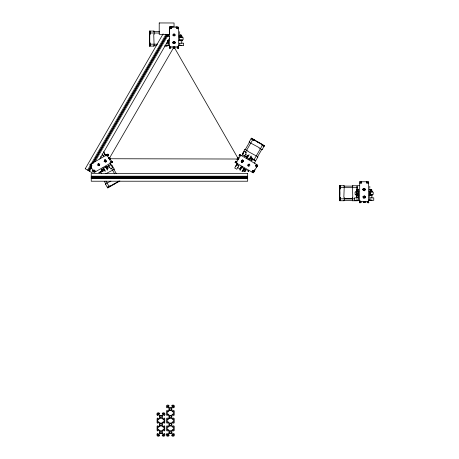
<?xml version="1.0" encoding="UTF-8"?>
<svg xmlns="http://www.w3.org/2000/svg" width="459" height="459" viewBox="0 0 459 459"><rect width="100%" height="100%" fill="white"/><g stroke="black" fill="none" stroke-linecap="round" stroke-linejoin="round"><path stroke-width="0.69" d="M149.382 46.101L149.41 31.057M149.749 46.084L149.783 31.074L154.138 31.08L154.132 34.545L153.748 34.545L154.109 46.095L149.749 46.084L149.382 45.699M149.387 42.618L150.145 43.008L150.139 46.084L149.754 45.699L150.139 45.699M149.404 34.534L150.162 34.109L150.168 31.074L149.783 31.459M153.719 46.095L153.725 45.711L156.835 45.716M153.754 31.464L153.754 31.08M166.715 45.16L166.715 46.124L164.815 46.118M167.099 46.198L167.099 45.16M167.885 43.18L167.885 40.891A2.53 2.192 -89.9 0 1 168.39 40.753L168.648 40.736M167.896 36.777L167.902 35.395L166.359 35.389M168.241 45.625L168.39 40.753L167.891 40.736L168.66 40.736M169.526 48.252L169.589 27.104M170.146 48.252L170.163 46.927M170.203 28.435L170.203 27.11M171.345 27.718L171.362 27.11M171.488 27.11L171.488 28.441L169.589 28.435M174.03 41.998L174.03 41.551M174.041 36.25L174.041 35.377M174.845 47.816L174.81 46.875L174.781 47.983L173.215 47.977M176.646 27.121L176.629 28.452L178.545 28.452M176.761 27.735L176.778 27.121M177.874 48.27L177.891 46.938M177.931 28.452L177.931 27.127M178.488 48.27L178.551 27.127L169.572 27.104M179.521 39.801L179.526 37.489M179.647 45.642L179.653 45.125M179.676 33.714L179.681 31.637M179.79 45.653L179.796 43.203M181.712 36.812L180.175 36.806L180.18 35.418L179.406 35.309M181.712 36.915L181.718 35.314L179.09 35.309M181.775 43.209L181.781 40.765L179.36 40.759M339.499 200.749L339.534 185.706M339.746 194.673L339.752 191.782M339.872 200.732L339.907 185.723L344.261 185.734L343.848 197.278L344.239 197.278L344.227 200.744L339.872 200.732L339.505 200.348M340.262 197.657L340.257 200.732L339.872 200.348L340.257 200.348M340.285 188.804L340.291 185.723L339.907 186.107L340.291 186.107M343.843 200.744L343.843 200.359L352.787 200.376L352.787 200.761M343.877 185.729L343.877 186.119L352.822 186.136L352.822 185.752M356.488 197.823L356.494 195.385L358.766 195.385M356.431 194.059L356.436 192.47M356.477 191.535L356.482 189.928L358.795 189.934L356.482 190.037M356.838 199.808L356.838 200.772L352.403 200.761L352.409 197.295L352.799 197.295L352.437 185.752L356.867 185.757L356.855 191.868M356.844 198.15L356.85 194.662M357.222 200.847L357.222 199.808M357.245 189.779L357.257 185.688L359.701 185.694M358.003 197.829L358.009 195.54A2.53 2.192 -89.9 0 0 357.509 195.402L357.618 195.385M358.789 191.535L358.02 191.426L358.02 190.043M358.364 200.273L358.508 195.402A2.53 2.192 -89.9 0 0 358.009 195.54M359.649 202.901L359.713 181.753M360.263 202.901L360.281 201.576M360.309 183.084L360.326 181.758M361.468 182.372L361.48 181.758M361.594 183.089L361.594 181.758L361.606 183.089L359.695 183.084M364.148 196.647L364.153 195.66M364.159 190.898L364.165 190.026M366.752 183.101L366.758 181.77L366.77 183.101L368.669 183.107M366.884 182.384L366.902 181.77M367.992 202.918L368.009 201.593M368.038 183.101L368.055 181.775M368.611 202.918L368.669 181.775L359.695 181.753M369.638 196.653L369.644 195.666M369.644 194.45L369.65 192.137M369.77 200.296L369.77 199.986M369.799 188.362L369.799 186.285M369.811 195.023L369.816 191.564M369.914 200.302L369.92 197.858M370.275 195.029L370.281 191.564M371.836 191.46L370.298 191.455L370.298 190.066L369.529 189.957M370.384 194.736L370.396 191.851M371.836 191.564L371.842 189.963L369.214 189.957M371.893 197.858L371.899 195.414L369.145 195.408M173.221 46.875L173.181 47.811L173.244 46.875M363.298 202.459L363.367 201.524L364.934 201.524L364.968 202.465M357.033 191.724L357.027 194.805M358.416 194.811L358.422 191.73M247.562 155.555L245.473 154.281M117.705 182.223L117.699 181.351M247.022 156.479L247.573 155.503L246.282 157.764M243.31 170.759L244.377 168.705M243.218 170.702L244.607 171.505L245.766 169.509L244.515 171.454M251.153 160.22L252.221 158.171M261.423 144.78L261.584 144.43M177.375 47.822L177.857 46.887M359.799 202.453L360.281 201.518M367.498 202.471L367.98 201.535M85.236 168.763L163.1 33.897M87.606 170.134L165.842 34.654M88.501 170.65L91.714 165.085M92.787 163.226L166.72 35.165M88.57 170.691L91.783 165.12M92.856 163.266L166.789 35.205M88.633 170.725L91.846 165.16M92.919 163.306L166.858 35.24M89.511 171.236L91.674 167.535M94.887 161.964L167.736 35.75M92.97 170.759L91.903 172.613L85.236 168.769M99.758 159.003L169.411 38.367M252.599 170.886L252.915 170.341M255.439 165.969L255.755 165.424M256.346 166.485L256.656 165.94L256.116 165.63L256.162 166.376M109.489 158.12L173.295 48.166M235.163 162.515L235.96 161.138M238.118 157.753L237.154 159.416L237.894 157.816M239.024 155.859L239.827 154.482M235.226 162.744L236.19 161.08M239.087 156.083L240.051 154.419M236.115 163.071L240.78 155.033M251.784 138.308L251.262 138.44L249.076 142.204L259.255 147.666L259.065 147.999L262.06 149.743L264.246 145.973L264.097 145.457M242.886 153.639L243.081 153.306M249.409 142.399L245.112 149.8L244.779 149.611M251.4 138.968L251.595 138.635L251.073 138.773L253.735 140.316L254.447 139.857M237.584 163.008L234.687 168L236.804 169.228L238.955 165.515M241.773 155.79L244.343 151.355L246.46 152.583L244.331 156.249M235.748 166.256L237.2 163.76M235.817 166.365L236.138 165.814M236.345 165.452L237.005 164.316M237.183 164.006L237.441 163.565M245.364 152.434L252.926 139.404M241.118 161.786L242.277 159.789M241.417 162.199L242.65 160.076M241.618 162.079L242.857 159.944M241.652 162.256L242.811 160.26L243.213 160.489L242.054 162.486M241.233 166.456L239.856 168.837L237.739 167.61M240.028 169.296L241.48 166.801M246.678 157.844L248.124 155.349M239.85 169.687L241.618 166.634M246.603 158.051L248.371 154.999M240.132 169.348L241.572 166.858M247.005 157.5L248.216 155.412M240.063 170.478L242.266 166.674M247.315 157.982L249.168 154.792M241.985 171.597L243.838 168.407M248.881 159.709L251.09 155.905M242.931 170.977L244.377 168.487M249.811 159.124L251.021 157.035M242.782 171.385L244.549 168.338M249.816 159.262L251.302 156.703M243.029 171.035L244.475 168.539M249.903 159.181L251.119 157.087M247.808 165.825L248.68 164.328M250.993 160.501L252.312 158.223L250.93 157.42M245.003 171.069L245.611 170.025M245.232 171.012L246.03 169.635M245.146 171.218L246.099 169.578M248.21 166.06L249.369 164.064M251.325 160.57L252.324 158.831M251.475 160.633L252.444 158.969M251.721 160.547L252.502 159.193M253.873 160.013L262.582 145.01M248.29 171.282L248.675 170.61M255.204 160.788L255.399 160.455M261.728 149.548L257.43 156.949L257.763 157.144M263.718 146.111L263.914 145.778L264.051 146.306L261.389 144.763L261.435 143.914M254.378 163.129L255.6 161.017L252.066 158.963M252.134 172.194L253.093 170.536L254.234 171.213M256.638 164.431L255.674 166.083L256.828 166.755M252.278 172.274L252.593 171.729M253.064 172.022L253.77 170.805M256.237 166.548L256.948 165.32M246.299 157.689L247.062 156.381A2.53 2.192 30.1 0 1 246.69 156.743A2.53 2.192 30.1 0 1 246.558 157.242L242.415 154.683M253.695 140.299L253.925 139.984M251.021 157.477L250.247 158.808L251.446 159.502M339.528 189.188L339.901 188.758M107.062 155.251L107.739 154.545M111.571 161.224L110.894 161.929L111.394 162.796M149.41 31.459L149.783 31.074M339.534 186.107L339.907 185.723M175.722 27.035L177.3 26.972A0.579 0.579 0 0 1 177.874 27.546L177.874 28.957M247.367 155.894L247.321 155.934A2.53 2.192 30.1 0 0 247.453 155.429M109.477 157.575L108.685 158.074L109.357 159.256M110.43 158.906L109.638 157.529L108.697 158.097L109.655 157.552M95.461 171.058L94.256 171.752A0.579 0.579 0 0 1 93.47 171.54L92.764 170.318M103.011 155.595L105.134 154.373M89.729 164.701L108.043 154.178M106.901 154.855L107.188 154.689M107.578 154.465L108.049 154.19M91.169 164.586L90.016 165.246L94.175 172.492L112.512 161.964M107.199 155.377L108.358 154.729M90.589 166.25L91.117 165.946M90.653 166.359L91.806 165.699L90.859 164.052M99.11 164.488L99.867 164.052M103.992 161.683L104.853 161.189M93.223 170.834L94.382 170.186L95.329 171.832M93.286 170.949L93.825 170.656M93.865 171.947L95.019 171.287M112.208 161.43L111.049 162.079L112.048 162.056M103.654 168.189L105.656 167.036M110.883 164.385L106.643 166.795L106.385 166.37M102.959 171.138L102.191 169.801L103.395 169.113L103.103 168.39M109.701 167.237L107.584 168.453L107.09 167.564A2.53 2.192 -29.9 0 1 106.958 167.065L108.944 165.923M101.416 170.478L102.053 170.111M98.805 172.641L102.351 170.605M111.233 165.504L111.95 165.091M101.319 171.465L101.944 171.104M99.058 172.94L102.541 170.937M111.244 165.946L112.076 165.464L114.285 169.308L105.834 173.72M114.09 168.975L113.757 169.164L116.328 173.634M105.53 184.208L105.863 184.013L104.313 181.322M110.871 181.139L105.34 183.875L107.509 187.651L108.026 187.783M107.509 187.651L119.03 181.03M113.149 184.575L113.763 184.22M114.084 184.036L115.295 183.336M107.681 187.978L119.874 180.972M256.495 167.506L257.315 166.187A0.579 0.579 0 0 0 257.103 165.401L255.904 164.706M167.902 35.395L168.671 35.286L166.565 35.28M180.18 35.418L181.718 35.423M179.406 36.909L180.175 36.806M358.02 191.426L356.477 191.426M370.298 190.066L371.842 190.072M369.529 191.564L370.298 191.455M107.165 155.429L108.215 155.383M91.238 177.3L247.682 177.3M91.238 177.375L247.682 177.375M91.238 177.455L247.682 177.455M91.238 178.471L247.682 178.471M91.238 178.488L247.682 178.488M170.191 27.718L171.609 27.724M176.526 27.729L177.931 27.735M154.138 31.47L159.589 31.482M149.777 32.996L159.583 33.042M149.777 34.109L150.162 34.155M162.308 34.563L162.693 34.568M167.105 34.632L168.591 34.637M166.938 34.798L168.734 34.804M166.881 34.959L168.619 34.976M175.2 34.918L172.888 34.913L172.888 35.377L175.195 35.383M179.194 34.999L181.196 34.993M179.383 35.022L180.972 35.022M179.085 36.909L182.097 36.915M178.999 36.95L182.521 36.955M179.417 37.535L183.107 37.54L183.101 39.767L179.412 39.755M167.891 40.243L168.849 40.243M179.205 40.266L182.085 40.272M167.891 40.312L168.883 40.312M178.993 40.335L182.516 40.346M167.891 40.352L168.849 40.352M179.205 40.375L182.091 40.381M175.183 42.033L172.871 42.033L172.871 42.492L175.183 42.498M174.024 42.618L174.397 42.618M172.796 42.727L175.246 42.733M166.324 43.175L168.642 43.18M172.733 43.192L175.309 43.198M179.354 43.203L183.646 43.215L183.64 45.659L178.276 45.648M149.754 44.162L157.517 44.179M166.433 45.217L169.319 45.223M178.425 45.493L181.89 45.498M178.712 45.602L181.598 45.607M164.907 45.619L169.681 45.63M166.715 45.739L167.099 45.739M169.365 46.864L178.626 46.887M169.199 47.799L169.675 47.805M170.157 47.805L171.121 47.805M173.049 47.811L174.804 47.983L174.781 46.875M176.893 47.816L178.821 47.822M169.365 47.971L170.955 47.971M177.059 47.983L178.654 47.988M109.844 158.739L237.682 159.021M360.309 182.366L361.732 182.372M366.632 182.384L368.055 182.384M368.038 182.934L368.669 182.934M339.901 187.645L357.251 187.685M357.228 189.28L358.714 189.286M357.062 189.447L358.703 189.452M357.004 189.607L358.743 189.613M369.283 189.636L371.32 189.642M356.092 191.529L358.881 191.535M369.208 191.558L372.22 191.569M355.668 191.569L358.628 191.575M369.122 191.598L372.645 191.604M356.551 192.155L355.088 192.149L355.082 194.375L356.545 194.375M369.535 192.183L373.224 192.189L373.219 194.415L369.529 194.404M356.431 193.262L356.936 193.268M357.027 193.268L358.416 193.268M369.237 193.291L370.39 193.296M356.092 194.886L358.508 194.891M369.329 194.914L372.209 194.92M355.662 194.955L358.875 195M369.116 194.983L372.639 194.995M356.471 195.379L358.777 195.385M363.844 196.222L365.071 196.228M363.844 196.326L365.071 196.274M363.844 196.423L365.071 196.377M363.844 196.544L365.071 196.469M363.844 196.641L365.071 196.578M364.148 197.267L364.521 197.267M363.281 197.376L365.008 197.376M358.76 197.829L354.52 197.823L354.514 200.267L360.286 200.279M363.126 197.84L365.433 197.846M369.145 197.852L373.764 197.863L373.758 200.308L368.233 200.296M344.233 198.793L352.409 198.81M339.878 198.81L354.308 198.839M368.548 200.141L372.008 200.147M368.835 200.25L371.721 200.262M356.838 200.388L357.222 200.388M359.489 201.512L361.078 201.518M367.183 201.53L368.669 201.535M359.667 201.57L368.629 201.593M359.317 202.448L361.244 202.453M363.172 202.459L365.094 202.465L363.339 202.626M367.016 202.465L368.938 202.471M359.483 202.62L361.078 202.62M367.183 202.637L368.772 202.637M149.76 43.003L150.145 43.048M110.699 186.245L109.988 185.78L107.32 187.312L107.842 187.456L107.653 187.123M239.328 155.67L240.275 155.899M109.638 157.529L110.372 159.135M356.936 195.385L356.993 195.402A2.53 2.192 -89.9 0 0 356.494 195.54M237.217 159.307L238.049 159.743L237.108 159.164M237.091 159.187L238.06 159.721M165.154 34.259L169.623 36.84M254.521 169.635L254.768 170.587L254.045 171.855A0.579 0.579 0 0 1 253.253 172.068L252.031 171.356M251.434 138.107L264.447 145.658M256.575 141.361L257.057 141.642M257.201 141.722L257.826 142.083M258.107 142.25L259.071 142.806M251.262 138.44L264.246 145.973M249.271 141.871L249.604 142.066M261.923 149.215L262.255 149.404M243.58 153.593L242.748 153.111L244.974 149.278L247.969 151.017L247.774 151.35L257.958 156.812L255.732 160.644L251.05 157.93M252.702 159.066L253.184 159.342M242.49 153.409L243.586 154.04M251.784 159.468L252.421 159.835M244.71 155.595L246.69 156.743M251.687 159.634L252.157 159.904M247.321 157.885L249.317 159.043M239.495 154.482L257.78 165.108L253.282 172.859L235.002 162.234M239.191 155.016L240.332 155.693M256.323 164.976L257.47 165.642M256.363 166.336L256.891 166.64M243.247 161.069L243.609 161.275M243.213 161.138L243.568 161.344M242.662 161.505L243.052 161.729M248.095 164.661L248.388 164.827M253.649 171.006L254.171 171.327M235.708 161.912L235.306 161.7L236.448 162.377M253.07 172.005L253.597 172.314L252.444 171.66M241.818 167.363L243.815 168.522M236.695 164.552L237.142 164.81M247.017 170.541L248.812 171.586M236.62 164.672L238.732 165.9M244.085 169.428L245.284 170.123M172.332 27.035L170.754 26.972A0.579 0.579 0 0 0 170.18 27.546L170.18 28.934M107.555 168.407L106.442 166.474M339.511 197.267L339.878 197.697M107.022 167.478L106.591 166.697A2.53 2.192 -29.9 0 0 106.958 167.065M103.395 169.113L104.159 170.444L102.862 171.19L101.714 169.187L102.191 169.801M239.81 154.838L240.378 155.721M235.949 161.493L236.517 162.383M94.594 170.025L94.91 170.576M174.724 48.172L238.043 158.407M107.722 154.19L108.519 155.572M111.56 160.868L112.352 162.245M107.498 154.132L108.456 155.802M111.33 160.805L112.289 162.475M106.89 154.844L111.353 162.612M106.769 154.74L107.509 156.031M103.608 151.728L106.086 156.043M109.913 162.704L112.799 167.724L110.676 168.941L108.462 165.079M103.952 152.635L105.243 154.89M105.421 155.199L105.673 155.635M110.349 164.282L110.527 164.586M110.711 164.907L111.072 165.533M111.353 168.069L114.63 173.823M102.053 153.926L103.395 156.267M105.381 159.715L106.396 161.482M105.054 160.082L106.092 161.895M105.054 160.311L105.719 161.465M100.71 156.496L101.112 157.19M105.886 166.273L107.63 169.388M105.914 166.554L107.073 168.562M105.576 166.984L107.412 170.18M103.648 168.092L105.484 171.287M103.103 168.172L104.537 170.668M102.936 168.023L104.692 171.075M98.536 163.49L99.683 165.492M101.336 169.159L102.328 170.897M98.134 163.72L99.282 165.722M101.198 169.262L102.156 170.932M101.152 169.514L101.927 170.868M100.538 171.649L101.674 173.628M105.989 181.144L109.179 186.693M99.201 172.418L99.391 172.75M90.549 164.953L91.186 166.055M93.343 169.819L94.393 171.643M368.187 201.535L368.462 202.471M360.487 201.518L360.763 202.453M178.063 46.887L178.339 47.822M170.369 46.87L170.639 47.805M107.343 168.011L107.36 168.069A2.53 2.192 -29.9 0 0 107.716 168.378M363.167 189.71A1.033 1.033 0 0 1 363.901 188.448A1.033 1.033 0 0 1 365.163 189.183M362.88 189.791A1.325 1.325 0 0 1 363.017 188.781M364.67 196.251A1.033 1.033 0 0 1 365.146 196.882M157.076 434.088L157.076 435.471A0.579 0.579 0 0 0 157.649 436.05C158.366 437.02 161.132 434.845 158.808 435.356L158.808 434.725L159.83 433.703L160.925 433.623L162.016 433.703L163.043 434.725L163.043 435.356C160.713 434.845 163.479 437.02 164.196 436.05A0.579 0.579 0 0 0 164.77 435.471C165.653 434.759 163.691 432.028 164.081 434.317L163.45 434.317L162.423 433.296L162.423 431.11L163.45 430.083L164.081 430.083L164.081 431.087L164.747 430.444L164.77 426.319L164.121 425.613L164.081 426.618L163.45 426.618L162.423 425.596L162.348 424.5L162.423 423.41L163.45 422.383L164.081 422.383L164.081 423.393L164.752 422.733L164.77 418.637L164.121 417.914L164.081 418.924L163.45 418.924L162.423 417.897L162.348 416.806L162.423 415.711L163.45 414.689L164.081 414.689C163.57 417.013 165.739 414.248 164.77 413.536A0.579 0.579 0 0 0 164.196 412.957C163.433 412.039 160.77 414.098 163.043 413.651L163.043 414.282L162.016 415.303L160.925 415.384L159.83 415.303L158.808 414.282L158.808 413.651C161.098 414.104 158.378 412.021 157.649 412.957A0.579 0.579 0 0 0 157.076 413.536C156.112 414.253 158.275 417.013 157.764 414.689L158.395 414.689L159.422 415.711L159.422 417.897L158.395 418.924L157.764 418.924L157.764 417.914L157.098 418.562L157.076 422.687L157.764 423.393L157.764 422.383L158.395 422.383L159.422 423.41L159.497 424.5L159.422 425.596L158.395 426.618L157.764 426.618L157.764 425.613L157.093 426.273L157.076 430.37L157.764 431.087L157.764 430.083L158.395 430.083L159.422 431.11L159.497 432.2L159.422 433.296L158.395 434.317L157.764 434.317L157.764 433.313L157.076 434.088M166.548 434.088L166.548 435.471A0.579 0.579 0 0 0 167.128 436.05C167.845 437.02 170.605 434.845 168.281 435.356L168.281 434.725L169.308 433.703L170.398 433.623L171.494 433.703L172.515 434.725L172.515 435.356C170.191 434.845 172.951 437.02 173.668 436.05A0.579 0.579 0 0 0 174.248 435.471C175.154 434.719 173.1 432.028 173.554 434.317L172.923 434.317L171.901 433.296L171.901 431.11L172.923 430.083L173.554 430.083L173.554 431.087L174.225 430.444L174.242 426.319L173.554 425.613L173.554 426.618L172.923 426.618L171.901 425.596L171.821 424.5L171.901 423.41L172.923 422.383L173.554 422.383L173.554 423.393L174.231 422.733L174.248 418.637L173.554 417.914L173.554 418.924L172.923 418.924L171.901 417.897L171.821 416.806L171.901 415.711L172.923 414.689L173.554 414.689L173.554 415.693L174.231 415.034L174.248 410.954L173.554 410.22L173.554 411.224L172.923 411.224L171.901 410.203L171.821 409.107L171.901 408.017L172.923 406.99L173.554 406.99C173.043 409.313 175.218 406.554 174.248 405.836A0.579 0.579 0 0 0 173.668 405.257C172.923 404.339 170.22 406.427 172.515 405.951L172.515 406.582L171.494 407.603L170.398 407.684L169.308 407.603L168.281 406.582L168.281 405.951C170.564 406.433 167.839 404.293 167.128 405.257A0.579 0.579 0 0 0 166.548 405.836C165.584 406.554 167.747 409.313 167.242 406.99L167.874 406.99L168.895 408.017L168.895 410.203L167.874 411.224L167.242 411.224L167.242 410.22L166.571 410.862L166.554 414.993L167.242 415.693L167.242 414.689L167.874 414.689L168.895 415.711L168.975 416.806L168.895 417.897L167.874 418.924L167.242 418.924L167.242 417.914L166.56 418.591L166.554 422.676L167.242 423.393L167.242 422.383L167.874 422.383L168.895 423.41L168.975 424.5L168.895 425.596L167.874 426.618L167.242 426.618L167.242 425.613L166.565 426.273L166.548 430.358L167.242 431.087L167.242 430.083L167.874 430.083L168.895 431.11L168.975 432.2L168.895 433.296L167.874 434.317L167.242 434.317L167.242 433.313L166.548 434.088M159.221 22.95L159.198 34.345L169.337 34.368L169.354 26.823L174.036 26.834L174.041 22.984L159.221 22.95M356.603 192.246L356.597 194.283L356.614 192.246M356.924 191.724L356.918 194.805L358.519 194.811L358.525 191.73L356.924 191.724M362.994 196.681L362.994 197.141L365.301 197.146L365.307 196.687L362.994 196.681M363.012 189.561L363.012 190.026L365.318 190.032L365.318 189.567L363.012 189.561M364.905 201.524L364.899 202.631L364.905 201.524M253.064 170.914L253.5 171.408L253.816 170.863L253.064 170.914M171.5 27.873L170.874 28.286L170.874 27.66L171.5 27.873M158.395 413.857L157.764 414.276L157.764 413.651L158.395 413.857M167.868 406.158L167.242 406.576L167.242 405.951L167.868 406.158M159.83 418.304L158.521 419.612L157.764 419.612L157.764 421.695L158.521 421.695L159.83 423.003L160.925 423.083L162.016 423.003L163.324 421.695L164.081 421.695L164.081 419.612L163.324 419.612L162.016 418.304L159.83 418.304M169.308 410.61L168 411.918L167.242 411.918L167.242 413.995L168 413.995L169.308 415.303L170.398 415.384L171.494 415.303L172.802 413.995L173.554 413.995L173.554 411.918L172.802 411.918L171.494 410.61L169.308 410.61M159.83 426.004L158.521 427.312L157.764 427.312L157.764 429.389L158.521 429.389L159.83 430.703L160.925 430.777L162.016 430.703L163.324 429.389L164.081 429.389L164.081 427.312L163.324 427.312L162.016 426.004L159.83 426.004M169.308 418.304L168 419.612L167.242 419.612L167.242 421.695L168 421.695L169.308 423.003L170.398 423.083L171.494 423.003L172.802 421.695L173.554 421.695L173.554 419.612L172.802 419.612L171.494 418.304L169.308 418.304M169.308 426.004L168 427.312L167.242 427.312L167.242 429.389L168 429.389L169.308 430.703L170.398 430.777L171.494 430.703L172.802 429.389L173.554 429.389L173.554 427.312L172.802 427.312L171.494 426.004L169.308 426.004M163.869 434.73L163.45 435.356L164.081 435.356L163.869 434.73M173.347 434.73L172.928 435.356L173.554 435.356L173.347 434.73M93.877 170.444L94.009 171.092L94.554 170.782L93.877 170.444M104.704 159.944L104.302 160.174L105.455 162.176L105.857 161.947L104.704 159.944M110.309 159.021L109.477 159.457L110.309 159.021M340.285 188.758L339.901 188.804L340.285 188.758M177.185 27.66C175.642 27.224 177.622 29.204 177.185 27.66M247.682 173.525L91.238 173.525L91.238 181.219L247.682 181.225L247.682 173.531M247.682 176.267L91.238 176.267L247.682 176.285M173.554 405.951C172.016 405.515 173.99 407.489 173.554 405.951M164.081 413.651C162.538 413.215 164.517 415.188 164.081 413.651M157.976 434.73L157.764 435.356L158.395 435.356L157.976 434.73M167.449 434.73L167.242 435.356L167.868 435.356L167.449 434.73M340.262 197.697L339.878 197.657L340.262 197.697M238.846 158.366L238.055 157.867L238.829 158.389M98.117 165.607A0.964 0.964 0 0 0 99.557 164.775A0.964 0.964 0 0 0 98.117 163.938A0.964 0.964 0 0 0 98.117 165.607M104.79 161.769A0.964 0.964 0 0 0 106.236 160.943A0.964 0.964 0 0 0 104.795 160.105A0.964 0.964 0 0 0 104.79 161.769M241.75 162.096A0.964 0.964 0 0 0 243.195 161.27A0.964 0.964 0 0 0 241.75 160.432A0.964 0.964 0 0 0 241.75 162.096M248.405 165.963A0.964 0.964 0 0 0 249.851 165.131A0.964 0.964 0 0 0 248.411 164.293A0.964 0.964 0 0 0 248.405 165.963M173.554 35.624A0.964 0.964 0 0 0 174.999 34.798A0.964 0.964 0 0 0 173.559 33.96A0.964 0.964 0 0 0 173.554 35.624M173.554 43.324A0.964 0.964 0 0 0 174.999 42.492A0.964 0.964 0 0 0 173.554 41.66A0.964 0.964 0 0 0 173.554 43.324M363.671 197.972A0.964 0.964 0 0 0 365.117 197.146A0.964 0.964 0 0 0 363.677 196.309A0.964 0.964 0 0 0 363.671 197.972M363.677 190.278A0.964 0.964 0 0 0 365.123 189.447A0.964 0.964 0 0 0 363.683 188.609A0.964 0.964 0 0 0 363.677 190.278M169.916 425.338A0.964 0.964 0 0 0 171.362 424.5A0.964 0.964 0 0 0 169.916 423.668A0.964 0.964 0 0 0 169.916 425.338M169.916 433.032A0.964 0.964 0 0 0 171.362 432.2A0.964 0.964 0 0 0 169.916 431.368A0.964 0.964 0 0 0 169.916 433.032M169.721 409.789A0.964 0.964 0 0 0 171.327 409.353A0.964 0.964 0 0 0 170.151 408.177A0.964 0.964 0 0 0 169.721 409.789M169.916 417.638A0.964 0.964 0 0 0 171.362 416.806A0.964 0.964 0 0 0 169.916 415.974A0.964 0.964 0 0 0 169.916 417.638M160.443 425.338A0.964 0.964 0 0 0 161.884 424.5A0.964 0.964 0 0 0 160.443 423.668A0.964 0.964 0 0 0 160.443 425.338M160.443 433.032A0.964 0.964 0 0 0 161.884 432.2A0.964 0.964 0 0 0 160.443 431.368A0.964 0.964 0 0 0 160.443 433.032M160.443 417.638A0.964 0.964 0 0 0 161.884 416.806A0.964 0.964 0 0 0 160.443 415.974A0.964 0.964 0 0 0 160.443 417.638"/></g></svg>
